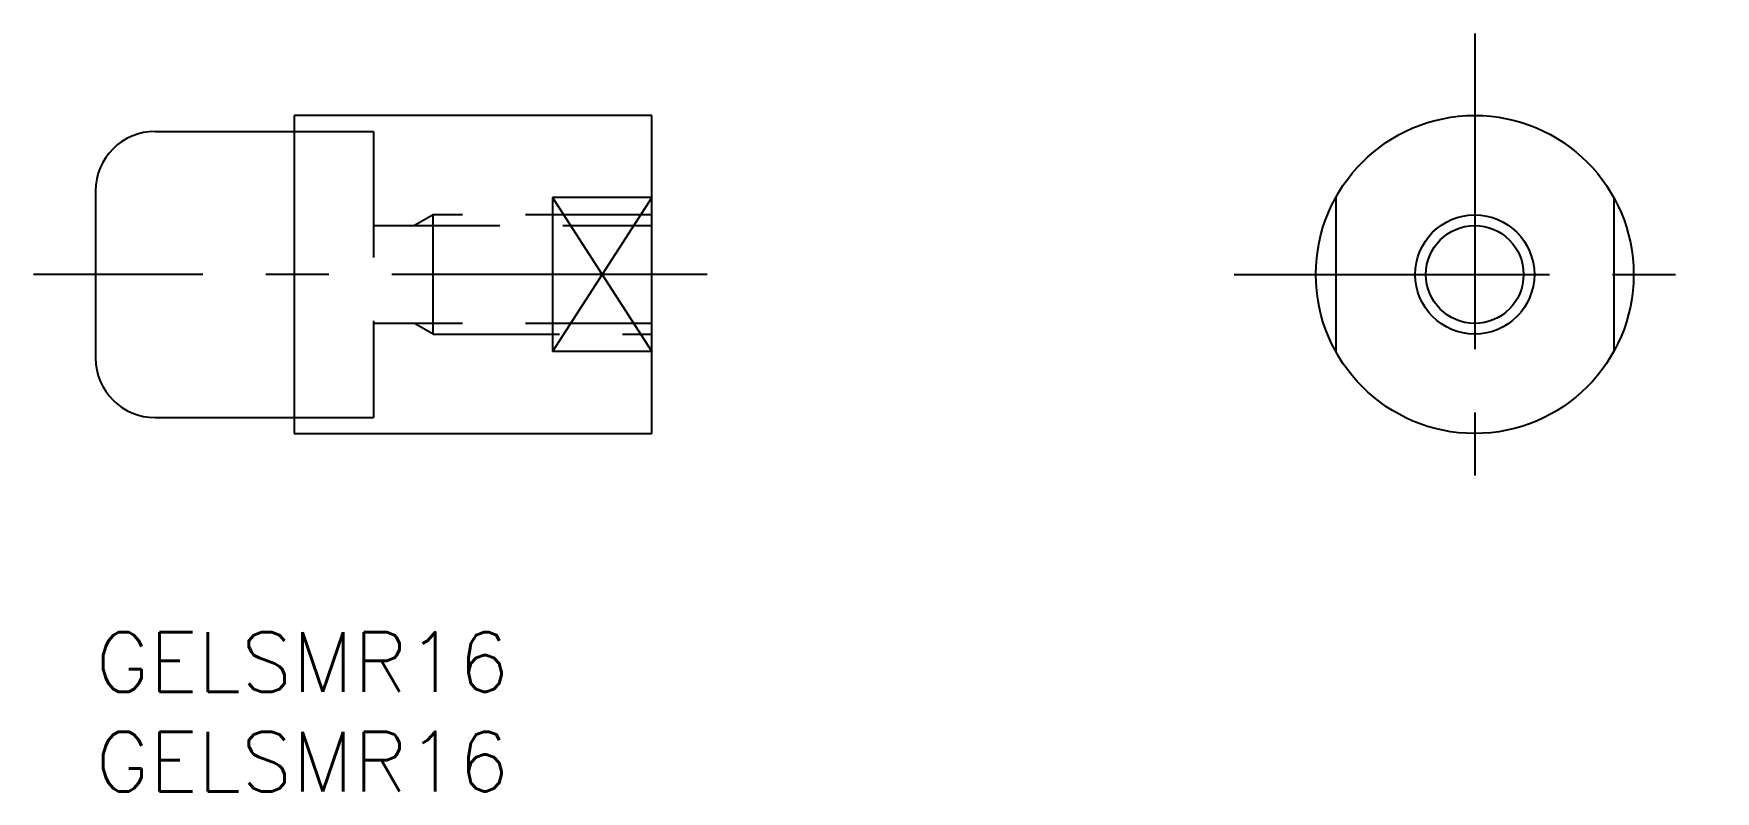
# Model space of a CAD drawing. Extents: x -3.1 to 81.6, y -8 to 30.1.
import ezdxf

# ---------------------------------------------------------------- set-up
doc = ezdxf.new("R2010")
doc.units = 0
doc.header["$LTSCALE"] = 0.5
doc.linetypes.add('CENTER', pattern=[50.8, 31.75, -6.35, 6.35, -6.35])
doc.linetypes.add('DASHED', pattern=[19.05, 12.7, -6.35])
for name, color, linetype in [('CENTER', 1, 'CONTINUOUS'), ('MSM_CONTINUOUS', 7, 'CONTINUOUS'), ('MSM_DASHED', 4, 'DASHED'), ('MSM_NARROW', 5, 'CONTINUOUS'), ('MSM_PART_NUMBER', 7, 'CONTINUOUS')]:
    doc.layers.add(name, color=color, linetype=linetype)
doc.styles.get("Standard").update_dxf_attribs({"font": 'txt.shx', "height": 3, "bigfont": 'bigfont.shx'})

msp = doc.modelspace()

# ---------------------------------------------------------------- linework, layer by layer
at = {"layer": 'CENTER', "linetype": 'CENTER'}
for p, q in [((69.437, 30.115), (69.437, 5.885)), ((30.794, 18), (-3.119, 18)), ((57.322, 18), (81.551, 18))]:
    msp.add_line(p, q, dxfattribs=at)
at = {"layer": 'MSM_CONTINUOUS'}
for p, q in [((10, 26), (10, 10)), ((28, 26), (10, 26)), ((28, 10), (28, 26)), ((3, 25.2), (10, 25.2)), ((0, 22.2), (0, 13.8)), ((28, 21.873), (23, 21.873)), ((23, 21.873), (23, 14.127)), ((23, 21.873), (28, 14.127)), ((28, 21.873), (23, 14.127)), ((62.437, 21.873), (62.437, 14.127)), ((76.437, 21.873), (76.437, 14.127)), ((28, 14.127), (23, 14.127)), ((3, 10.8), (14, 10.8)), ((10, 10), (28, 10))]:
    msp.add_line(p, q, dxfattribs=at)
for radius in [8, 3]:
    msp.add_circle((69.437, 18), radius, dxfattribs=at)
for centre, start, end in [((3, 22.2), 90, 180), ((3, 13.8), 180, 270)]:
    msp.add_arc(centre, 3, start, end, dxfattribs=at)
at = {"layer": 'MSM_DASHED'}
for p, q in [((10, 25.2), (14, 25.2)), ((14, 25.2), (14, 10.8)), ((14, 20.458), (28, 20.458)), ((17, 21), (16.062, 20.458)), ((28, 21), (17, 21)), ((17, 15), (17, 21)), ((28, 15.541), (14, 15.541)), ((17, 15), (16.062, 15.541)), ((17, 15), (28, 15)), ((10, 10.8), (14, 10.8))]:
    msp.add_line(p, q, dxfattribs=at)
at = {"layer": 'MSM_NARROW'}
msp.add_circle((69.437, 18), 2.458, dxfattribs=at)

# ---------------------------------------------------------------- texts
at = {"layer": 'MSM_PART_NUMBER'}
for p in [(0, -3), (0, -8)]:
    msp.add_text('GELSMR16', height=3, dxfattribs=at).set_placement(p)

doc.saveas('drawing.dxf')
